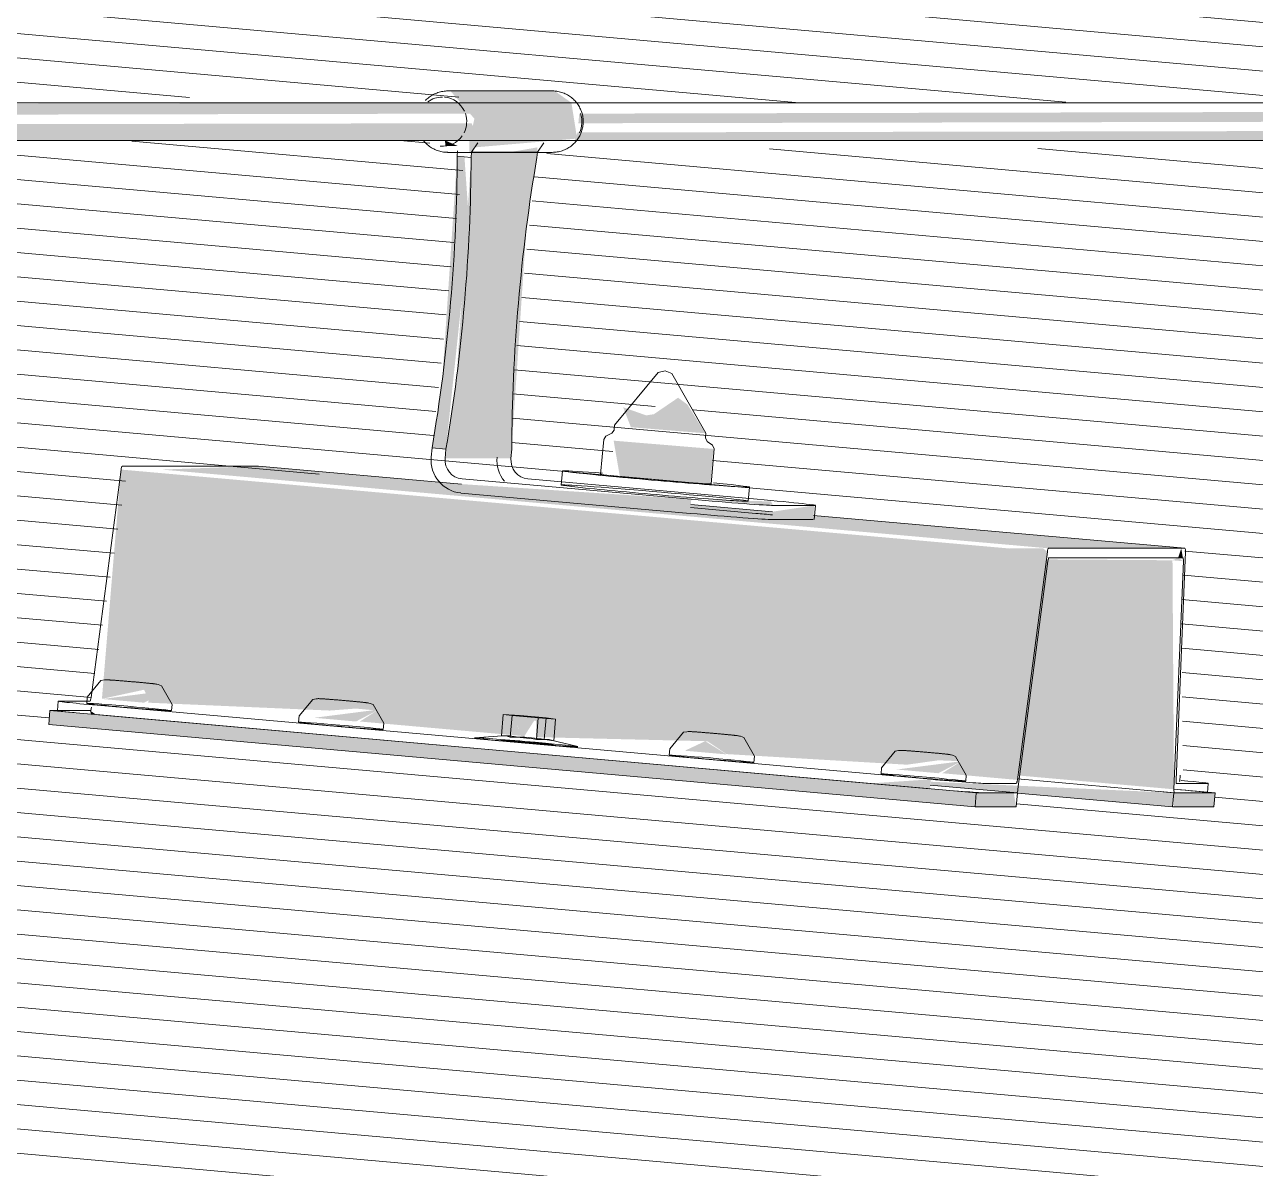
# Model space of a CAD drawing. Header units: millimetres. Extents: x -4612930 to -4329258, y -1064 to 30311.
# Drawn here: x -4544443.7 to -4544183, y 16703.3 to 16945.7 of the extents above; entities that cross this region are included whole.
import ezdxf

# ---------------------------------------------------------------- set-up
doc = ezdxf.new("R2010")
doc.units = ezdxf.units.MM
doc.layers.add('A-ROOF-PATT', color=132, linetype='Continuous', lineweight=5)
doc.layers.add('Q-SPCQ', color=91, linetype='Continuous', lineweight=5)

# ---------------------------------------------------------------- blocks, each defined once
blk = doc.blocks.new('Static Line_Sayfa_Metal Deck_Pan Mount - Up to 15 _ pitch - Max 2 Users-1847625-SOUTH WEST')
at = {"layer": 'Q-SPCQ'}
for points in [[(-4544349.03, 16918.63), (-4544348.35, 16919.65), (-4544326.67, 16921.52), (-4544327.87, 16929.09), (-4544331.37, 16931.58), (-4544353.48, 16931.58), (-4544348.42, 16925.72), (-4544349.48, 16921.05), (-4544349.48, 16918.63), (-4544349.06, 16918.63)], [(-4544351.9, 16919.91), (-4544354.62, 16921.12), (-4544354.6, 16919.91)], [(-4544335.08, 16918.67), (-4544335.08, 16919.65), (-4544340.68, 16918.67)], [(-4544354.45, 16855.74), (-4544349.48, 16902.74), (-4544350.53, 16917.63), (-4544352.07, 16917.76), (-4544355.2, 16870.76), (-4544357.39, 16856), (-4544354.62, 16855.75)], [(-4544349.01, 16853.75), (-4544340.68, 16853.75), (-4544337.42, 16902.48), (-4544335.08, 16918.67), (-4544349.03, 16918.67), (-4544352.21, 16870.76), (-4544354.62, 16853.75)], [(-4544299.55, 16859.09), (-4544303.27, 16865.13), (-4544305.28, 16866.61), (-4544310.39, 16863.13), (-4544312.02, 16862.86), (-4544316.91, 16864.59), (-4544315.28, 16860.36), (-4544300.54, 16859.16)], [(-4544298.44, 16848.37), (-4544297.81, 16855.76), (-4544318.93, 16857.51), (-4544317.62, 16849.93), (-4544302.49, 16848.62)], [(-4544233.41, 16785.64), (-4544227.07, 16833.95), (-4544423.26, 16851.39), (-4544427.3, 16802.87), (-4544427.02, 16802.87), (-4544418.37, 16804.74), (-4544417.35, 16802.53), (-4544417.54, 16802), (-4544379.05, 16800.33), (-4544373.51, 16800.75), (-4544369.05, 16800.33), (-4544372.67, 16798.01), (-4544338.25, 16794.95), (-4544340.42, 16799.25), (-4544335.38, 16798.14), (-4544335.38, 16794.7), (-4544299.54, 16793.84), (-4544299.11, 16793.84), (-4544295.03, 16791.11), (-4544256.8, 16788.86), (-4544250.16, 16789.79), (-4544245.3, 16789.59), (-4544249.33, 16787.05), (-4544233.45, 16785.64)], [(-4544226.84, 16834.7), (-4544198.28, 16834.73), (-4544394.13, 16852.13), (-4544414.61, 16851.39), (-4544227.07, 16834.72)], [(-4544302.74, 16842.11), (-4544302.49, 16845.1), (-4544351.14, 16848.31), (-4544349.01, 16846.22), (-4544321.67, 16843.79)], [(-4544285.16, 16843.79), (-4544285.6, 16844.64), (-4544299.54, 16845.02)], [(-4544285.41, 16840.8), (-4544276.62, 16841.69), (-4544276.44, 16843.79), (-4544285.27, 16842.46)], [(-4544227.07, 16833.95), (-4544227.99, 16834.7), (-4544235.49, 16834.7)], [(-4544198.38, 16832.71), (-4544198.73, 16834.7), (-4544199.38, 16832.71)], [(-4544200.26, 16783.65), (-4544200.58, 16832.17), (-4544227.28, 16832.35), (-4544233.29, 16786.58), (-4544200.29, 16783.65)], [(-4544418.37, 16802), (-4544413.51, 16804.53), (-4544427.2, 16802.78), (-4544422.03, 16802.32)], [(-4544242.39, 16779.91), (-4544242.13, 16782.9), (-4544438.32, 16800.33), (-4544438.58, 16797.34), (-4544284.44, 16783.65)], [(-4544428.51, 16799.46), (-4544429.84, 16800.33), (-4544429.6, 16799.56)], [(-4544373.51, 16798.01), (-4544368.64, 16800.55), (-4544382.34, 16798.8), (-4544377.76, 16798.39)], [(-4544338.05, 16794.57), (-4544335.38, 16798.8), (-4544340.42, 16799.25), (-4544338.09, 16794.65)], [(-4544295.03, 16791.04), (-4544299.54, 16793.84), (-4544303.86, 16791.82)], [(-4544250.16, 16787.05), (-4544245.3, 16789.59), (-4544258.99, 16787.84), (-4544251.77, 16787.2)], [(-4544251.94, 16783.77), (-4544251.77, 16785.76), (-4544264.56, 16784.89)], [(-4544200.55, 16779.91), (-4544200.29, 16782.9), (-4544251.81, 16785.25), (-4544251.77, 16784.53), (-4544227.07, 16782.27)], [(-4544233.57, 16784.99), (-4544233.65, 16785.66), (-4544233.65, 16784.99)], [(-4544200.26, 16783.26), (-4544200.29, 16783.65), (-4544200.26, 16783.26)], [(-4544200.26, 16782.99), (-4544203.22, 16783.26), (-4544200.26, 16782.9)]]:
    blk.add_hatch(color=256, dxfattribs=at).paths.add_polyline_path(points)
h = blk.add_hatch(color=256, dxfattribs=at)
h.paths.add_polyline_path([(-4539285.83, 16924.76), (-4538357.31, 16926.8), (-4538358.96, 16929.09), (-4539333.71, 16926.8), (-4539333.62, 16924.76)])
h.paths.add_polyline_path([(-4535339.6, 16924.76), (-4534363.29, 16926.93), (-4534364.95, 16929.09), (-4535339.69, 16926.8), (-4535339.87, 16924.76)])
h.paths.add_polyline_path([(-4532381.5, 16924.76), (-4532366.29, 16926.8), (-4532367.94, 16929.09), (-4533342.69, 16926.8), (-4533342.6, 16924.76), (-4532611.64, 16924.76)])
h.paths.add_polyline_path([(-4545324.9, 16924.76), (-4544348.33, 16926.8), (-4544349.98, 16929.09), (-4545324.72, 16926.79), (-4545324.81, 16925.8)])
h.paths.add_polyline_path([(-4544326.4, 16924.76), (-4543349.83, 16926.8), (-4543351.48, 16929.09), (-4544326.22, 16926.8), (-4544326.31, 16925.72)])
h.paths.add_polyline_path([(-4533364.97, 16924.76), (-4533366.45, 16929.09), (-4534341.19, 16926.8), (-4534341.1, 16924.76), (-4533365.26, 16924.76)])
h.paths.add_polyline_path([(-4543327.89, 16924.76), (-4542351.32, 16926.8), (-4542352.97, 16929.09), (-4543327.72, 16926.8), (-4543327.82, 16925.64)])
h.paths.add_polyline_path([(-4542329.39, 16924.76), (-4541352.82, 16926.8), (-4541354.47, 16929.09), (-4542329.21, 16926.8), (-4542329.32, 16925.56)])
h.paths.add_polyline_path([(-4541330.89, 16924.76), (-4540354.32, 16926.8), (-4540355.97, 16929.09), (-4541330.71, 16926.8), (-4541330.83, 16925.48)])
h.paths.add_polyline_path([(-4540332.38, 16924.76), (-4539355.81, 16926.8), (-4539357.46, 16929.09), (-4540332.21, 16926.8), (-4540332.33, 16925.4)])
h.paths.add_polyline_path([(-4535361.98, 16924.76), (-4535363.45, 16929.09), (-4536338.2, 16926.8), (-4536338.11, 16924.76), (-4535362.27, 16924.76)])
h.paths.add_polyline_path([(-4538335.38, 16924.76), (-4537358.81, 16926.8), (-4537360.46, 16929.09), (-4538335.2, 16926.8), (-4538335.34, 16925.24)])
h.paths.add_polyline_path([(-4537336.88, 16924.76), (-4536360.28, 16927.07), (-4536361.96, 16929.09), (-4537336.7, 16926.8), (-4537336.84, 16925.16)])
h = blk.add_hatch(color=256, dxfattribs=at)
h.paths.add_polyline_path([(-4539055.69, 16921.12), (-4538357.61, 16923.31), (-4538357.78, 16924.76), (-4539334.05, 16922.81), (-4539334.17, 16921.12), (-4539205.42, 16921.12)])
h.paths.add_polyline_path([(-4544349.34, 16921.12), (-4544348.59, 16923.81), (-4544349.01, 16924.76), (-4545325.07, 16922.81), (-4545325.19, 16921.12), (-4544354.6, 16921.12)])
h.paths.add_polyline_path([(-4544327.23, 16921.12), (-4544118.87, 16921.12), (-4543350.16, 16922.95), (-4543350.29, 16924.76), (-4544326.56, 16922.81), (-4544327.22, 16921.12)])
h.paths.add_polyline_path([(-4543199.44, 16921.12), (-4542351.65, 16923.02), (-4542351.79, 16924.76), (-4543328.06, 16922.81), (-4543328.18, 16921.12), (-4543199.77, 16921.12)])
h.paths.add_polyline_path([(-4532367.3, 16921.12), (-4532366.56, 16923.74), (-4532366.76, 16924.76), (-4533343.04, 16922.75), (-4533343.16, 16921.12), (-4532372.56, 16921.12)])
h.paths.add_polyline_path([(-4542330.22, 16921.12), (-4541353.14, 16923.09), (-4541353.29, 16924.76), (-4542329.56, 16922.81), (-4542330.2, 16921.13)])
h.paths.add_polyline_path([(-4533365.81, 16921.12), (-4533365.06, 16923.74), (-4533365.26, 16924.76), (-4534341.54, 16922.69), (-4534341.66, 16921.12), (-4533371.06, 16921.12)])
h.paths.add_polyline_path([(-4541202.43, 16921.12), (-4540354.63, 16923.17), (-4540354.78, 16924.76), (-4541331.06, 16922.81), (-4541331.18, 16921.12), (-4541202.77, 16921.12)])
h.paths.add_polyline_path([(-4540233.06, 16921.12), (-4539356.12, 16923.24), (-4539356.28, 16924.76), (-4540332.55, 16922.81), (-4540332.68, 16921.12)])
h.paths.add_polyline_path([(-4534364.31, 16921.12), (-4534363.56, 16923.74), (-4534363.77, 16924.76), (-4535340.05, 16922.63), (-4535340.16, 16921.12), (-4534369.57, 16921.12)])
h.paths.add_polyline_path([(-4536339.21, 16921.12), (-4535362.15, 16922.81), (-4535362.27, 16924.76), (-4536338.56, 16922.57), (-4536339.14, 16921.15)])
h.paths.add_polyline_path([(-4538206.92, 16921.12), (-4537359.1, 16923.38), (-4537359.28, 16924.76), (-4538335.58, 16922.46), (-4538335.67, 16921.12), (-4538207.26, 16921.12)])
h.paths.add_polyline_path([(-4537237.55, 16921.12), (-4536360.65, 16922.81), (-4536360.77, 16924.76), (-4537337.07, 16922.52), (-4537337.17, 16921.12)])
h = blk.add_hatch(color=256, dxfattribs=at)
h.paths.add_polyline_path([(-4544198.28, 16831.96), (-4544199.38, 16832.71), (-4544200.58, 16832.17)])
h.paths.add_polyline_path([(-4544226.83, 16834.5), (-4544227.07, 16834.72), (-4544226.84, 16834.5)])
h = blk.add_hatch(color=256, dxfattribs=at)
h.paths.add_polyline_path([(-4544242.39, 16779.91), (-4544233.67, 16779.91), (-4544234.19, 16782.9), (-4544242.13, 16782.9)])
h.paths.add_polyline_path([(-4544198.28, 16779.91), (-4544191.83, 16779.91), (-4544191.57, 16782.9), (-4544200.29, 16782.9), (-4544200.29, 16779.91)])
for p, q in [((-4544331.93, 16931.6), (-4544354.04, 16931.6)), ((-4532360.78, 16929.1), (-4545341.66, 16929.1)), ((-4545341.66, 16921.1), (-4532360.78, 16921.1)), ((-4544349.03, 16918.67), (-4544347.69, 16920.62)), ((-4544333.74, 16920.62), (-4544335.08, 16918.67)), ((-4544354.04, 16918.6), (-4544331.93, 16918.6)), ((-4544351.97, 16918.93), (-4544352.07, 16917.76)), ((-4544352.07, 16917.76), (-4544349.13, 16917.5)), ((-4544349.13, 16917.5), (-4544349.03, 16918.67)), ((-4544349.03, 16918.67), (-4544335.08, 16918.67)), ((-4544335.08, 16918.67), (-4544335.18, 16917.5)), ((-4544319.28, 16859.07), (-4544320.56, 16858.48)), ((-4544318.81, 16859.75), (-4544319.28, 16859.07)), ((-4544318.73, 16860.77), (-4544318.81, 16859.75)), ((-4544299.48, 16858.08), (-4544299.4, 16859.1)), ((-4544321.04, 16857.79), (-4544321.68, 16850.4)), ((-4544321.04, 16857.79), (-4544320.56, 16858.48)), ((-4544299.48, 16858.08), (-4544299.14, 16857.34)), ((-4544297.98, 16856.53), (-4544299.14, 16857.34)), ((-4544297.63, 16855.78), (-4544297.98, 16856.53)), ((-4544357.39, 16856), (-4544357.57, 16854.01)), ((-4544354.45, 16855.74), (-4544357.39, 16856)), ((-4544354.62, 16853.75), (-4544354.45, 16855.74)), ((-4544340.5, 16855.74), (-4544340.68, 16853.75)), ((-4544298.26, 16848.39), (-4544297.63, 16855.78)), ((-4544429.6, 16803.07), (-4544423.26, 16851.39)), ((-4544423.03, 16852.13), (-4544394.13, 16852.13)), ((-4544351.14, 16848.31), (-4544394.12, 16852.13)), ((-4544302.49, 16845.1), (-4544351.04, 16849.41)), ((-4544337.1, 16849.41), (-4544288.54, 16845.1)), ((-4544329.77, 16851.1), (-4544330.03, 16848.11)), ((-4544351.3, 16846.42), (-4544302.74, 16842.11)), ((-4544290.42, 16844.7), (-4544290.17, 16847.69)), ((-4544285.27, 16842.46), (-4544302.58, 16844)), ((-4544285.16, 16843.79), (-4544276.44, 16843.79)), ((-4544276.47, 16840.82), (-4544276.21, 16843.81)), ((-4544288.8, 16842.11), (-4544302.64, 16843.34)), ((-4544197.94, 16834.7), (-4544276.62, 16841.69)), ((-4544285.41, 16840.8), (-4544276.7, 16840.8)), ((-4544227.07, 16833.95), (-4544233.41, 16785.64)), ((-4544197.94, 16834.7), (-4544226.84, 16834.7)), ((-4544199.82, 16785.64), (-4544197.83, 16833.95)), ((-4544233.32, 16783.65), (-4544226.98, 16831.96)), ((-4544226.74, 16832.71), (-4544198.38, 16832.71)), ((-4544198.28, 16831.96), (-4544200.26, 16783.65)), ((-4544436.56, 16802.31), (-4544436.73, 16800.32)), ((-4544436.4, 16802.32), (-4544429.84, 16802.32)), ((-4544430.4, 16803.16), (-4544430.51, 16801.85)), ((-4544438.58, 16797.34), (-4544438.32, 16800.33)), ((-4544438.32, 16800.33), (-4544429.6, 16800.33)), ((-4544438.32, 16800.33), (-4544242.13, 16782.9)), ((-4544429.74, 16800.33), (-4544436.58, 16800.33)), ((-4544428.51, 16799.46), (-4544251.94, 16783.77)), ((-4544428.34, 16801.45), (-4544251.77, 16785.76)), ((-4544412.58, 16800.31), (-4544412.46, 16801.62)), ((-4544385.53, 16799.18), (-4544385.64, 16797.87)), ((-4544342.71, 16794.96), (-4544342.32, 16799.49)), ((-4544342.32, 16799.49), (-4544340.42, 16799.25)), ((-4544338.74, 16799.25), (-4544342.32, 16799.49)), ((-4544340.42, 16799.25), (-4544340.82, 16794.7)), ((-4544340.42, 16799.25), (-4544334.91, 16798.76)), ((-4544333.22, 16798.76), (-4544338.74, 16799.25)), ((-4544438.58, 16797.34), (-4544242.39, 16779.91)), ((-4544367.71, 16796.32), (-4544367.6, 16797.63)), ((-4544334.91, 16798.76), (-4544335.3, 16794.19)), ((-4544334.91, 16798.76), (-4544331.22, 16798.51)), ((-4544333.22, 16798.76), (-4544333.62, 16794.19)), ((-4544331.22, 16798.51), (-4544333.22, 16798.76)), ((-4544331.22, 16798.51), (-4544331.61, 16793.91)), ((-4544342.57, 16794.97), (-4544348.35, 16794.56)), ((-4544339.2, 16793.84), (-4544342.79, 16794.08)), ((-4544342.79, 16794.08), (-4544340.89, 16793.84)), ((-4544326.53, 16792.68), (-4544332.17, 16794.08)), ((-4544340.89, 16793.84), (-4544335.38, 16793.35)), ((-4544333.69, 16793.35), (-4544339.2, 16793.84)), ((-4544335.38, 16793.35), (-4544331.68, 16793.1)), ((-4544331.68, 16793.1), (-4544333.69, 16793.35)), ((-4544307.05, 16792.2), (-4544307.17, 16790.89)), ((-4544289.23, 16789.35), (-4544289.12, 16790.66)), ((-4544262.19, 16788.22), (-4544262.3, 16786.91)), ((-4544244.37, 16785.36), (-4544244.25, 16786.67)), ((-4544199.04, 16785.36), (-4544198.93, 16786.67)), ((-4544233.41, 16782.9), (-4544251.87, 16784.54)), ((-4544233.65, 16784.89), (-4544240.22, 16784.89)), ((-4544233.39, 16785.85), (-4544200.29, 16782.91)), ((-4544200.29, 16782.9), (-4544233.39, 16785.84)), ((-4544200.26, 16783.67), (-4544191.57, 16782.9)), ((-4544193.15, 16784.89), (-4544199.71, 16784.89)), ((-4544193.16, 16782.91), (-4544192.99, 16784.91)), ((-4544242.13, 16782.9), (-4544242.39, 16779.91)), ((-4544233.41, 16782.9), (-4544242.13, 16782.9)), ((-4544240.39, 16782.9), (-4544233.55, 16782.9)), ((-4544233.67, 16779.91), (-4544233.41, 16782.9)), ((-4544233.42, 16782.83), (-4544200.55, 16779.91)), ((-4544200.29, 16782.9), (-4544200.55, 16779.91)), ((-4544191.57, 16782.9), (-4544200.29, 16782.9)), ((-4544200.16, 16782.9), (-4544193.32, 16782.9)), ((-4544191.83, 16779.91), (-4544191.57, 16782.9)), ((-4544242.39, 16779.91), (-4544233.67, 16779.91)), ((-4544200.55, 16779.91), (-4544191.83, 16779.91))]:
    blk.add_line(p, q, dxfattribs=at)
at = {"layer": 'Q-SPCQ', "flags": 128}
for points in [[(-4544354.04, 16931.6), (-4544354.31, 16931.6), (-4544354.57, 16931.58), (-4544354.84, 16931.56), (-4544355.11, 16931.52), (-4544355.37, 16931.47), (-4544355.63, 16931.41), (-4544355.89, 16931.34), (-4544356.14, 16931.26), (-4544356.4, 16931.17), (-4544356.64, 16931.07), (-4544356.88, 16930.96), (-4544357.12, 16930.84), (-4544357.35, 16930.71), (-4544357.58, 16930.57), (-4544357.8, 16930.43), (-4544358.01, 16930.27), (-4544358.22, 16930.11), (-4544358.42, 16929.94), (-4544358.61, 16929.76), (-4544358.79, 16929.58)], [(-4544331.35, 16931.58), (-4544331.61, 16931.6), (-4544331.88, 16931.6), (-4544331.93, 16931.6)], [(-4544331.93, 16918.6), (-4544331.66, 16918.61), (-4544331.39, 16918.63), (-4544331.13, 16918.65), (-4544330.86, 16918.69), (-4544330.6, 16918.74), (-4544330.34, 16918.8), (-4544330.08, 16918.87), (-4544329.82, 16918.95), (-4544329.57, 16919.04), (-4544329.33, 16919.14), (-4544329.08, 16919.25), (-4544328.85, 16919.37), (-4544328.62, 16919.5), (-4544328.39, 16919.63), (-4544328.17, 16919.78), (-4544327.96, 16919.94), (-4544327.75, 16920.1), (-4544327.55, 16920.27), (-4544327.36, 16920.45), (-4544327.18, 16920.63), (-4544327, 16920.82), (-4544326.83, 16921.02), (-4544326.67, 16921.23), (-4544326.52, 16921.44), (-4544326.38, 16921.65), (-4544326.24, 16921.87), (-4544326.12, 16922.1), (-4544326.01, 16922.33), (-4544325.9, 16922.56), (-4544325.8, 16922.8), (-4544325.72, 16923.04), (-4544325.64, 16923.28), (-4544325.57, 16923.53), (-4544325.52, 16923.78), (-4544325.47, 16924.03), (-4544325.43, 16924.28), (-4544325.4, 16924.53), (-4544325.38, 16924.78), (-4544325.38, 16925.04), (-4544325.38, 16925.29), (-4544325.39, 16925.54), (-4544325.41, 16925.8), (-4544325.45, 16926.05), (-4544325.49, 16926.3), (-4544325.54, 16926.55), (-4544325.6, 16926.8), (-4544325.67, 16927.04), (-4544325.76, 16927.28), (-4544325.85, 16927.52), (-4544325.95, 16927.76), (-4544326.06, 16927.99), (-4544326.18, 16928.22), (-4544326.3, 16928.44), (-4544326.44, 16928.66), (-4544326.59, 16928.87), (-4544326.74, 16929.08), (-4544326.91, 16929.28), (-4544327.08, 16929.48), (-4544327.26, 16929.66), (-4544327.45, 16929.85), (-4544327.64, 16930.02), (-4544327.85, 16930.19), (-4544328.05, 16930.35), (-4544328.27, 16930.5), (-4544328.49, 16930.64), (-4544328.72, 16930.77), (-4544328.96, 16930.9), (-4544329.2, 16931.01), (-4544329.44, 16931.12), (-4544329.69, 16931.21), (-4544329.94, 16931.3), (-4544330.2, 16931.37), (-4544330.46, 16931.44), (-4544330.72, 16931.49), (-4544330.98, 16931.54), (-4544331.25, 16931.57), (-4544331.35, 16931.58)], [(-4544359.22, 16921.13), (-4544359.06, 16920.93), (-4544358.89, 16920.73), (-4544358.71, 16920.55), (-4544358.52, 16920.36), (-4544358.33, 16920.19), (-4544358.12, 16920.02), (-4544357.91, 16919.86), (-4544357.7, 16919.71), (-4544357.48, 16919.57), (-4544357.25, 16919.44), (-4544357.01, 16919.31), (-4544356.77, 16919.2), (-4544356.53, 16919.09), (-4544356.28, 16919), (-4544356.03, 16918.91), (-4544355.77, 16918.84), (-4544355.51, 16918.77), (-4544355.25, 16918.72), (-4544354.98, 16918.67), (-4544354.72, 16918.64), (-4544354.62, 16918.63)], [(-4544354.62, 16918.63), (-4544354.36, 16918.61), (-4544354.09, 16918.61), (-4544354.04, 16918.6)], [(-4544318.73, 16860.77), (-4544309.48, 16871.98), (-4544308, 16872.31)], [(-4544299.4, 16859.1), (-4544306.59, 16871.73), (-4544308, 16872.31)], [(-4544430.4, 16803.16), (-4544427.5, 16806.68), (-4544426.79, 16806.81), (-4544426.53, 16806.83), (-4544426.37, 16806.83), (-4544426.33, 16806.83)], [(-4544412.46, 16801.62), (-4544414.72, 16805.58), (-4544415.39, 16805.83), (-4544415.65, 16805.89), (-4544415.8, 16805.92), (-4544415.91, 16805.94), (-4544416.01, 16805.96), (-4544416.09, 16805.97), (-4544416.18, 16805.98), (-4544416.27, 16805.99), (-4544416.36, 16806), (-4544416.45, 16806.01), (-4544416.55, 16806.03), (-4544416.66, 16806.04), (-4544416.77, 16806.05), (-4544416.89, 16806.06), (-4544417.01, 16806.08), (-4544417.14, 16806.09), (-4544417.27, 16806.1), (-4544417.41, 16806.12), (-4544417.56, 16806.13), (-4544417.71, 16806.15), (-4544417.86, 16806.16), (-4544418.02, 16806.18), (-4544418.19, 16806.2), (-4544418.35, 16806.21), (-4544418.53, 16806.23), (-4544418.7, 16806.25), (-4544418.88, 16806.26), (-4544419.07, 16806.28), (-4544419.25, 16806.3), (-4544419.44, 16806.31), (-4544419.64, 16806.33), (-4544419.83, 16806.35), (-4544420.03, 16806.37), (-4544420.22, 16806.38), (-4544420.42, 16806.4), (-4544420.62, 16806.42), (-4544420.82, 16806.44), (-4544421.03, 16806.45), (-4544421.23, 16806.47), (-4544421.43, 16806.49), (-4544421.63, 16806.51), (-4544421.83, 16806.52), (-4544422.03, 16806.54), (-4544422.22, 16806.56), (-4544422.42, 16806.57), (-4544422.61, 16806.59), (-4544422.8, 16806.6), (-4544422.99, 16806.62), (-4544423.18, 16806.63), (-4544423.36, 16806.65), (-4544423.54, 16806.66), (-4544423.71, 16806.67), (-4544423.89, 16806.69), (-4544424.05, 16806.7), (-4544424.22, 16806.71), (-4544424.37, 16806.72), (-4544424.53, 16806.74), (-4544424.67, 16806.75), (-4544424.82, 16806.76), (-4544424.95, 16806.77), (-4544425.09, 16806.77), (-4544425.21, 16806.78), (-4544425.33, 16806.79), (-4544425.45, 16806.8), (-4544425.56, 16806.8), (-4544425.66, 16806.81), (-4544425.76, 16806.81), (-4544425.85, 16806.82), (-4544425.94, 16806.82), (-4544426.03, 16806.83), (-4544426.12, 16806.83), (-4544426.21, 16806.83), (-4544426.31, 16806.83), (-4544426.33, 16806.83)], [(-4544385.53, 16799.18), (-4544382.63, 16802.69), (-4544381.93, 16802.82), (-4544381.66, 16802.84), (-4544381.5, 16802.85), (-4544381.46, 16802.85)], [(-4544367.6, 16797.63), (-4544369.85, 16801.59), (-4544370.52, 16801.84), (-4544370.78, 16801.91), (-4544370.93, 16801.94), (-4544371.04, 16801.96), (-4544371.14, 16801.97), (-4544371.23, 16801.98), (-4544371.31, 16801.99), (-4544371.4, 16802.01), (-4544371.49, 16802.02), (-4544371.59, 16802.03), (-4544371.69, 16802.04), (-4544371.79, 16802.05), (-4544371.9, 16802.06), (-4544372.02, 16802.08), (-4544372.14, 16802.09), (-4544372.27, 16802.1), (-4544372.41, 16802.12), (-4544372.54, 16802.13), (-4544372.69, 16802.15), (-4544372.84, 16802.16), (-4544372.99, 16802.18), (-4544373.15, 16802.19), (-4544373.32, 16802.21), (-4544373.49, 16802.23), (-4544373.66, 16802.24), (-4544373.84, 16802.26), (-4544374.02, 16802.28), (-4544374.2, 16802.29), (-4544374.39, 16802.31), (-4544374.58, 16802.33), (-4544374.77, 16802.34), (-4544374.96, 16802.36), (-4544375.16, 16802.38), (-4544375.36, 16802.4), (-4544375.56, 16802.42), (-4544375.76, 16802.43), (-4544375.96, 16802.45), (-4544376.16, 16802.47), (-4544376.36, 16802.49), (-4544376.56, 16802.5), (-4544376.76, 16802.52), (-4544376.96, 16802.54), (-4544377.16, 16802.55), (-4544377.36, 16802.57), (-4544377.55, 16802.59), (-4544377.75, 16802.6), (-4544377.94, 16802.62), (-4544378.13, 16802.63), (-4544378.31, 16802.65), (-4544378.49, 16802.66), (-4544378.67, 16802.67), (-4544378.85, 16802.69), (-4544379.02, 16802.7), (-4544379.19, 16802.71), (-4544379.35, 16802.73), (-4544379.51, 16802.74), (-4544379.66, 16802.75), (-4544379.81, 16802.76), (-4544379.95, 16802.77), (-4544380.09, 16802.78), (-4544380.22, 16802.79), (-4544380.34, 16802.8), (-4544380.46, 16802.8), (-4544380.58, 16802.81), (-4544380.69, 16802.82), (-4544380.79, 16802.82), (-4544380.89, 16802.83), (-4544380.98, 16802.83), (-4544381.07, 16802.84), (-4544381.16, 16802.84), (-4544381.25, 16802.84), (-4544381.34, 16802.85), (-4544381.44, 16802.85), (-4544381.46, 16802.85)], [(-4544307.05, 16792.2), (-4544304.15, 16795.72), (-4544303.45, 16795.85), (-4544303.18, 16795.87), (-4544303.03, 16795.87), (-4544302.99, 16795.87)], [(-4544289.12, 16790.66), (-4544291.38, 16794.62), (-4544292.05, 16794.87), (-4544292.31, 16794.93), (-4544292.46, 16794.96), (-4544292.57, 16794.98), (-4544292.66, 16795), (-4544292.75, 16795.01), (-4544292.84, 16795.02), (-4544292.93, 16795.03), (-4544293.02, 16795.04), (-4544293.11, 16795.06), (-4544293.21, 16795.07), (-4544293.32, 16795.08), (-4544293.43, 16795.09), (-4544293.55, 16795.1), (-4544293.67, 16795.12), (-4544293.8, 16795.13), (-4544293.93, 16795.15), (-4544294.07, 16795.16), (-4544294.21, 16795.17), (-4544294.36, 16795.19), (-4544294.52, 16795.21), (-4544294.68, 16795.22), (-4544294.84, 16795.24), (-4544295.01, 16795.25), (-4544295.18, 16795.27), (-4544295.36, 16795.29), (-4544295.54, 16795.3), (-4544295.72, 16795.32), (-4544295.91, 16795.34), (-4544296.1, 16795.36), (-4544296.29, 16795.37), (-4544296.49, 16795.39), (-4544296.68, 16795.41), (-4544296.88, 16795.43), (-4544297.08, 16795.44), (-4544297.28, 16795.46), (-4544297.48, 16795.48), (-4544297.68, 16795.5), (-4544297.88, 16795.51), (-4544298.09, 16795.53), (-4544298.29, 16795.55), (-4544298.49, 16795.56), (-4544298.68, 16795.58), (-4544298.88, 16795.6), (-4544299.08, 16795.61), (-4544299.27, 16795.63), (-4544299.46, 16795.64), (-4544299.65, 16795.66), (-4544299.84, 16795.67), (-4544300.02, 16795.69), (-4544300.2, 16795.7), (-4544300.37, 16795.72), (-4544300.54, 16795.73), (-4544300.71, 16795.74), (-4544300.87, 16795.75), (-4544301.03, 16795.77), (-4544301.18, 16795.78), (-4544301.33, 16795.79), (-4544301.47, 16795.8), (-4544301.61, 16795.81), (-4544301.74, 16795.82), (-4544301.87, 16795.82), (-4544301.99, 16795.83), (-4544302.1, 16795.84), (-4544302.21, 16795.84), (-4544302.32, 16795.85), (-4544302.41, 16795.86), (-4544302.51, 16795.86), (-4544302.6, 16795.86), (-4544302.69, 16795.87), (-4544302.77, 16795.87), (-4544302.86, 16795.87), (-4544302.97, 16795.87), (-4544302.99, 16795.87)], [(-4544262.19, 16788.22), (-4544259.29, 16791.73), (-4544258.58, 16791.87), (-4544258.32, 16791.88), (-4544258.16, 16791.89), (-4544258.12, 16791.89)], [(-4544244.25, 16786.67), (-4544246.51, 16790.63), (-4544247.18, 16790.88), (-4544247.44, 16790.95), (-4544247.59, 16790.98), (-4544247.7, 16791), (-4544247.8, 16791.01), (-4544247.88, 16791.02), (-4544247.97, 16791.04), (-4544248.06, 16791.05), (-4544248.15, 16791.06), (-4544248.24, 16791.07), (-4544248.34, 16791.08), (-4544248.45, 16791.09), (-4544248.56, 16791.11), (-4544248.68, 16791.12), (-4544248.8, 16791.13), (-4544248.93, 16791.15), (-4544249.06, 16791.16), (-4544249.2, 16791.17), (-4544249.35, 16791.19), (-4544249.5, 16791.2), (-4544249.65, 16791.22), (-4544249.81, 16791.23), (-4544249.98, 16791.25), (-4544250.14, 16791.27), (-4544250.32, 16791.28), (-4544250.49, 16791.3), (-4544250.67, 16791.32), (-4544250.86, 16791.33), (-4544251.04, 16791.35), (-4544251.23, 16791.37), (-4544251.43, 16791.39), (-4544251.62, 16791.4), (-4544251.82, 16791.42), (-4544252.01, 16791.44), (-4544252.21, 16791.46), (-4544252.41, 16791.47), (-4544252.61, 16791.49), (-4544252.82, 16791.51), (-4544253.02, 16791.53), (-4544253.22, 16791.54), (-4544253.42, 16791.56), (-4544253.62, 16791.58), (-4544253.82, 16791.59), (-4544254.01, 16791.61), (-4544254.21, 16791.63), (-4544254.4, 16791.64), (-4544254.59, 16791.66), (-4544254.78, 16791.67), (-4544254.97, 16791.69), (-4544255.15, 16791.7), (-4544255.33, 16791.72), (-4544255.5, 16791.73), (-4544255.68, 16791.74), (-4544255.84, 16791.75), (-4544256, 16791.77), (-4544256.16, 16791.78), (-4544256.32, 16791.79), (-4544256.46, 16791.8), (-4544256.61, 16791.81), (-4544256.74, 16791.82), (-4544256.87, 16791.83), (-4544257, 16791.84), (-4544257.12, 16791.84), (-4544257.24, 16791.85), (-4544257.35, 16791.86), (-4544257.45, 16791.86), (-4544257.55, 16791.87), (-4544257.64, 16791.87), (-4544257.73, 16791.88), (-4544257.82, 16791.88), (-4544257.91, 16791.88), (-4544258, 16791.89), (-4544258.1, 16791.89), (-4544258.12, 16791.89)]]:
    blk.add_lwpolyline(points, dxfattribs=at)
at = {"layer": 'Q-SPCQ'}
for centre, major_axis, ratio, start_param, end_param in [((-4544355.19, 16925.1), (0, 5.22), 0.984687, 0, 0.64562), ((-4544355.19, 16925.1), (0, 5.22), 0.984687, 5.148721, 6.195919), ((-4544355.19, 16925.1), (0, 5.22), 0.984687, 4.242364, 5.044948), ((-4544330.78, 16925.1), (0, 5.22), 0.984687, 4.242364, 5.044948), ((-4544355.19, 16925.1), (0, 5.22), 0.984687, 3.054326, 4.101524), ((-4544365.67, 16886.88), (6.2, 69.73), 0.173668, 4.269035, 5.186601), ((-4544362.73, 16886.62), (6.2, 69.73), 0.173668, 4.269035, 5.186601), ((-4544326.9, 16886.62), (6.2, 69.73), 0.173668, 1.127443, 2.045008), ((-4544350.7, 16853.4), (0, 7), 0.984687, 1.48353, 3.054326), ((-4544336.75, 16853.4), (0, 7), 0.984687, 1.48353, 2.268928), ((-4544423.11, 16851.14), (0.089, 0.996), 0.173668, 0.235202, 1.334066), ((-4544350.7, 16853.4), (0, 4), 0.984687, 1.48353, 3.054326), ((-4544336.75, 16853.4), (0, 4), 0.984687, 1.48353, 3.054326), ((-4544309.97, 16849.39), (-19.8, 1.71), 0.015194, 6.108611, 9.250204), ((-4544309.97, 16849.39), (-19.8, 1.71), 0.015194, 5.323213, 6.108611), ((-4544309.97, 16849.39), (-11.71, 1.01), 0.015194, 6.108611, 9.250204), ((-4544310.23, 16846.41), (-19.8, 1.71), 0.015194, 6.108611, 9.250204), ((-4544310.23, 16846.41), (-19.8, 1.71), 0.015194, 2.967019, 6.108611), ((-4544309.97, 16849.39), (-19.8, 1.71), 0.015194, 2.967019, 4.050932), ((-4544299.87, 16845.1), (-14.94, 1.29), 0.015194, 1.396222, 2.967019), ((-4544291.15, 16845.1), (-14.94, 1.29), 0.015194, 2.967019, 4.537815), ((-4544300.13, 16842.11), (-14.94, 1.29), 0.015194, 1.396222, 2.967019), ((-4544291.41, 16842.11), (-14.94, 1.29), 0.015194, 4.293699, 4.537815), ((-4544226.93, 16833.71), (0.089, 0.996), 0.173668, 0.015429, 1.334066), ((-4544198.02, 16833.71), (0.089, 0.996), 0.173668, 4.979978, 6.078842), ((-4544226.83, 16831.71), (0.089, 0.996), 0.173668, 0.015429, 1.334066), ((-4544198.47, 16831.71), (0.089, 0.996), 0.173668, 4.979978, 6.283185), ((-4544426.59, 16801.45), (-9.96, 0.86), 0.015194, 6.108611, 7.679408), ((-4544421.54, 16801.08), (-8.97, 0.77), 0.015194, 6.108611, 9.250204), ((-4544421.54, 16801.08), (-8.97, 0.77), 0.015194, 2.967019, 6.108611), ((-4544429.75, 16803.32), (0.089, 0.996), 0.173668, 3.376795, 4.475659), ((-4544426.77, 16799.46), (-9.96, 0.86), 0.015194, 6.108611, 7.155809), ((-4544429.65, 16801.33), (0.089, 0.996), 0.173668, 3.157022, 4.475659), ((-4544376.68, 16797.09), (-8.97, 0.77), 0.015194, 6.108611, 9.250204), ((-4544376.68, 16797.09), (-8.97, 0.77), 0.015194, 2.967019, 6.108611), ((-4544337.44, 16793.61), (-10.96, 0.94), 0.015194, 6.108611, 9.250204), ((-4544337.44, 16793.61), (-10.96, 0.94), 0.015194, 2.967019, 6.108611), ((-4544298.2, 16790.12), (-8.97, 0.77), 0.015194, 6.108611, 9.250204), ((-4544298.2, 16790.12), (-8.97, 0.77), 0.015194, 2.967019, 6.108611), ((-4544253.33, 16786.13), (-8.97, 0.77), 0.015194, 6.108611, 9.250204), ((-4544253.33, 16786.13), (-8.97, 0.77), 0.015194, 2.967019, 6.108611), ((-4544250.03, 16785.76), (-9.96, 0.86), 0.015194, 1.396222, 2.967019), ((-4544233.56, 16785.89), (0.089, 0.996), 0.173668, 3.376795, 4.475659), ((-4544233.46, 16783.9), (0.089, 0.996), 0.173668, 3.157022, 4.475659), ((-4544200.07, 16783.9), (0.089, 0.996), 0.173668, 1.838385, 3.141593), ((-4544199.63, 16785.89), (0.089, 0.996), 0.173668, 1.838385, 3.141593), ((-4544208.01, 16786.13), (-8.97, 0.77), 0.015194, 2.967019, 3.141593), ((-4544203.13, 16783.77), (-9.96, 0.86), 0.015194, 3.228818, 4.276016), ((-4544202.96, 16785.76), (-9.96, 0.86), 0.015194, 2.967019, 4.276016), ((-4544250.2, 16783.77), (-9.96, 0.86), 0.015194, 1.919821, 2.705219)]:
    blk.add_ellipse(centre, major_axis=major_axis, ratio=ratio, start_param=start_param, end_param=end_param, dxfattribs=at)
for points in [[(-4544342.71, 16794.96), (-4544342.11, 16795), (-4544340.91, 16794.99), (-4544339.72, 16794.83), (-4544339.13, 16794.7)], [(-4544340.82, 16794.7), (-4544341.12, 16794.83), (-4544341.75, 16794.99), (-4544342.39, 16795), (-4544342.71, 16794.96)], [(-4544335.3, 16794.19), (-4544336.22, 16794.36), (-4544338.05, 16794.61), (-4544339.89, 16794.7), (-4544340.82, 16794.7)], [(-4544339.13, 16794.7), (-4544338.2, 16794.7), (-4544336.36, 16794.61), (-4544334.53, 16794.36), (-4544333.62, 16794.19)], [(-4544331.61, 16793.91), (-4544332.22, 16794.03), (-4544333.44, 16794.2), (-4544334.68, 16794.22), (-4544335.3, 16794.19)], [(-4544333.62, 16794.19), (-4544333.28, 16794.22), (-4544332.6, 16794.2), (-4544331.94, 16794.03), (-4544331.61, 16793.91)]]:
    blk.add_open_spline(points, degree=3, dxfattribs=at)

msp = doc.modelspace()

# ---------------------------------------------------------------- hatches: boundary and pattern name
at = {"layer": 'A-ROOF-PATT'}
h = msp.add_hatch(dxfattribs=at)
h.set_pattern_fill('FP_3', color=256, style=0, pattern_type=2)
h.set_pattern_definition([(174.923, (64240.169, -373755.559), (-58.052817921, -0.000650172), [])])
h.paths.add_polyline_path([(-4534452.8, 15911.57), (-4520746.82, 15911.57), (-4531328.17, 16859.84), (-4531328.05, 16850.27), (-4531223.01, 16839.28), (-4531209.42, 16787.8), (-4531167.34, 16784.06), (-4531167.86, 16778.08), (-4531209.42, 16779.76), (-4531218.22, 16780.54), (-4531218.43, 16778.08), (-4531241.42, 16778.08), (-4531264.09, 16778.08), (-4531308.05, 16784.06), (-4531308.71, 16787.8), (-4531321.56, 16836.48), (-4531367.52, 16839.28), (-4531385.63, 16797.43), (-4531408.29, 16797.43), (-4531435.99, 16799.89), (-4531436.2, 16797.43), (-4531459.42, 16797.43), (-4531483.4, 16797.57), (-4531525.81, 16803.59), (-4531525.48, 16807.33), (-4531481.6, 16807.52), (-4531459.42, 16851.9), (-4531357.45, 16852.4), (-4531357.54, 16855.65), (-4531382.2, 16856.09), (-4531382.2, 16864.68), (-4539833.33, 17621.59), (-4555693.82, 17617.22), (-4548636.93, 16992.97), (-4548636.41, 16998.55), (-4548634.05, 16999.15), (-4548631.01, 16997.57), (-4548633.13, 16992.77), (-4548631.01, 16992.15), (-4547998.08, 16936.13), (-4547582.07, 16937.35), (-4547583.89, 16938.63), (-4547571.03, 16937.38), (-4547567.51, 16936.14), (-4547123.54, 16937.36), (-4547125.35, 16938.64), (-4547112.47, 16937.36), (-4547109.07, 16933.84), (-4547110.75, 16927.87), (-4547115.99, 16925.42), (-4547123.87, 16860.81), (-4547128.33, 16863.06), (-4547129.61, 16862.9), (-4547131.4, 16863.06), (-4547125.09, 16925.69), (-4547126.94, 16926.96), (-4547131.2, 16928.18), (-4547573.26, 16926), (-4547574.52, 16925.41), (-4547576.37, 16898.81), (-4546752.54, 16825.9), (-4546735.36, 16858.97), (-4546653.29, 16859.47), (-4546650.18, 16869.75), (-4546648.16, 16867.61), (-4546645.96, 16869.84), (-4546628.9, 16868.35), (-4546628.9, 16856.7), (-4546605.84, 16854.94), (-4546605.84, 16851.66), (-4546545.37, 16846.35), (-4546534.76, 16806.63), (-4546503.29, 16804.34), (-4546503.03, 16807.33), (-4546459.14, 16807.52), (-4546436.96, 16851.9), (-4546334.94, 16853.02), (-4546335.09, 16855.65), (-4546354.83, 16855.65), (-4546351.41, 16875.47), (-4546356.32, 16875.91), (-4546335.78, 16922.06), (-4546330.88, 16921.63), (-4546332.26, 16896.91), (-4546330.42, 16900.68), (-4546327.84, 16905.96), (-4546330.51, 16869.36), (-4546323.98, 16871.13), (-4546316.82, 16870.23), (-4546313.52, 16871.13), (-4546306.36, 16868.55), (-4546306.36, 16863.52), (-4546331.43, 16864.2), (-4546330.51, 16862.54), (-4546305.59, 16861.28), (-4546305.59, 16850.27), (-4546200.55, 16839.28), (-4546186.97, 16787.8), (-4546144.89, 16784.06), (-4546145.4, 16778.08), (-4546190.17, 16780.04), (-4546195.76, 16780.54), (-4546195.98, 16778.08), (-4536421.42, 15911.58), (-4534682.94, 15911.57)])
h.paths.add_polyline_path([(-4532251.64, 16779.91), (-4532260.35, 16779.91), (-4532456.54, 16797.34), (-4532456.28, 16800.33), (-4532447.68, 16802.53), (-4532447.57, 16803.07), (-4532439.79, 16851.92), (-4532421.32, 16852.13), (-4532387.32, 16849.93), (-4532356.85, 16849.41), (-4532329.98, 16847.09), (-4532215.9, 16834.7), (-4532216.67, 16821.63), (-4532216.24, 16783.5), (-4532209.54, 16782.9), (-4532209.8, 16779.91), (-4532218.51, 16779.91), (-4532251.38, 16782.83)])
h.paths.add_polyline_path([(-4533208.3, 16779.91), (-4533217.02, 16779.91), (-4533249.89, 16782.83), (-4533250.14, 16779.91), (-4533258.86, 16779.91), (-4533455.04, 16797.34), (-4533454.79, 16800.33), (-4533446.18, 16802.53), (-4533446.07, 16803.07), (-4533438.29, 16851.92), (-4533439.5, 16852.13), (-4533385.82, 16849.93), (-4533367.51, 16849.41), (-4533328.49, 16847.09), (-4533214.41, 16834.7), (-4533215.17, 16821.63), (-4533214.74, 16783.5), (-4533208.04, 16782.9)])
h.paths.add_polyline_path([(-4534248.64, 16779.91), (-4534257.36, 16779.91), (-4534453.55, 16797.34), (-4534452.8, 16800.33), (-4534444.68, 16802.53), (-4534444.57, 16803.07), (-4534436.8, 16851.92), (-4534438, 16852.13), (-4534384.32, 16849.93), (-4534366.01, 16849.41), (-4534326.99, 16847.09), (-4534212.91, 16834.7), (-4534213.67, 16821.63), (-4534213.25, 16783.5), (-4534206.55, 16782.9), (-4534206.8, 16779.91), (-4534222.65, 16780.54), (-4534248.39, 16782.83)])
h.paths.add_polyline_path([(-4535214.02, 16779.91), (-4535246.89, 16782.83), (-4535247.15, 16779.91), (-4535255.86, 16779.91), (-4535452.05, 16797.34), (-4535451.79, 16800.33), (-4535443.18, 16802.53), (-4535443.08, 16803.07), (-4535435.3, 16851.92), (-4535436.5, 16852.13), (-4535382.83, 16849.93), (-4535364.52, 16849.41), (-4535325.49, 16847.09), (-4535211.41, 16834.7), (-4535212.17, 16821.63), (-4535211.75, 16783.5), (-4535205.05, 16782.9), (-4535205.31, 16779.91), (-4535213.76, 16779.91)])
h.paths.add_polyline_path([(-4536212.53, 16779.91), (-4536245.4, 16782.83), (-4536245.65, 16779.91), (-4536254.36, 16779.91), (-4536450.55, 16797.34), (-4536450.3, 16800.33), (-4536441.69, 16802.53), (-4536441.58, 16803.07), (-4536433.8, 16851.92), (-4536435.01, 16852.13), (-4536381.33, 16849.93), (-4536363.02, 16849.41), (-4536323.99, 16847.09), (-4536209.92, 16834.7), (-4536210.68, 16821.63), (-4536210.25, 16783.5), (-4536203.55, 16782.9), (-4536203.81, 16779.91), (-4536212.27, 16779.91)])
h.paths.add_polyline_path([(-4537244.15, 16779.91), (-4537252.87, 16779.91), (-4537449.06, 16797.34), (-4537448.8, 16800.33), (-4537440.19, 16802.53), (-4537440.08, 16803.07), (-4537432.31, 16851.92), (-4537433.51, 16852.13), (-4537379.83, 16849.93), (-4537361.52, 16849.41), (-4537322.5, 16847.09), (-4537208.42, 16834.7), (-4537209.18, 16821.63), (-4537208.76, 16783.5), (-4537202.05, 16782.9), (-4537202.31, 16779.91), (-4537214.53, 16780.22), (-4537243.9, 16782.83)])
h.paths.add_polyline_path([(-4538242.65, 16779.91), (-4538251.37, 16779.91), (-4538447.56, 16797.34), (-4538447.3, 16800.33), (-4538438.69, 16802.53), (-4538438.59, 16803.07), (-4538430.81, 16851.92), (-4538432.01, 16852.13), (-4538378.34, 16849.93), (-4538360.02, 16849.41), (-4538321, 16847.09), (-4538206.92, 16834.7), (-4538207.68, 16821.63), (-4538207.26, 16783.5), (-4538200.56, 16782.9), (-4538200.81, 16779.91), (-4538209.53, 16779.91), (-4538242.4, 16782.83)])
h.paths.add_polyline_path([(-4539207.78, 16779.91), (-4539208.03, 16779.91), (-4539240.91, 16782.83), (-4539241.16, 16779.91), (-4539249.87, 16779.91), (-4539446.06, 16797.34), (-4539445.8, 16800.33), (-4539437.2, 16802.53), (-4539437.09, 16803.07), (-4539429.31, 16851.92), (-4539430.51, 16852.13), (-4539376.84, 16849.93), (-4539358.53, 16849.41), (-4539319.5, 16847.09), (-4539205.42, 16834.7), (-4539206.19, 16821.63), (-4539205.76, 16783.5), (-4539199.06, 16782.9), (-4539199.32, 16779.91), (-4539205.76, 16779.91)])
h.paths.add_polyline_path([(-4540204.26, 16779.91), (-4540206.54, 16779.91), (-4540239.41, 16782.83), (-4540239.66, 16779.91), (-4540248.38, 16779.91), (-4540444.56, 16797.34), (-4540444.31, 16800.33), (-4540435.7, 16802.53), (-4540435.59, 16803.07), (-4540427.82, 16851.92), (-4540429.02, 16852.13), (-4540375.34, 16849.93), (-4540357.03, 16849.41), (-4540318.01, 16847.09), (-4540203.93, 16834.7), (-4540204.69, 16821.63), (-4540204.26, 16783.5), (-4540197.56, 16782.9), (-4540197.82, 16779.91)])
h.paths.add_polyline_path([(-4541196.32, 16779.91), (-4541205.04, 16779.91), (-4541237.91, 16782.83), (-4541238.16, 16779.91), (-4541246.88, 16779.91), (-4541443.07, 16797.34), (-4541442.81, 16800.33), (-4541434.2, 16802.53), (-4541434.09, 16803.07), (-4541426.32, 16851.92), (-4541427.52, 16852.13), (-4541373.84, 16849.93), (-4541355.53, 16849.41), (-4541316.51, 16847.09), (-4541202.43, 16834.7), (-4541203.19, 16821.63), (-4541202.77, 16783.5), (-4541196.07, 16782.9)])
h.paths.add_polyline_path([(-4542236.67, 16779.91), (-4542245.38, 16779.91), (-4542441.57, 16797.34), (-4542441.31, 16800.33), (-4542432.71, 16802.53), (-4542432.6, 16803.07), (-4542424.82, 16851.92), (-4542426.02, 16852.13), (-4542372.35, 16849.93), (-4542354.04, 16849.41), (-4542315.01, 16847.09), (-4542200.93, 16834.7), (-4542201.69, 16821.63), (-4542201.27, 16783.5), (-4542194.57, 16782.9), (-4542194.83, 16779.91), (-4542203.54, 16779.91), (-4542236.41, 16782.83)])
h.paths.add_polyline_path([(-4543202.05, 16779.91), (-4543234.92, 16782.83), (-4543235.17, 16779.91), (-4543243.89, 16779.91), (-4543440.07, 16797.34), (-4543439.82, 16800.33), (-4543431.21, 16802.53), (-4543431.1, 16803.07), (-4543423.32, 16851.92), (-4543424.53, 16852.13), (-4543370.85, 16849.93), (-4543352.54, 16849.41), (-4543313.51, 16847.09), (-4543199.44, 16834.7), (-4543200.2, 16821.63), (-4543199.77, 16783.5), (-4543193.07, 16782.9), (-4543193.33, 16779.91), (-4543201.79, 16779.91)])
h.paths.add_polyline_path([(-4544200.29, 16779.91), (-4544200.55, 16779.91), (-4544233.42, 16782.83), (-4544233.67, 16779.91), (-4544242.39, 16779.91), (-4544438.58, 16797.34), (-4544438.32, 16800.33), (-4544429.71, 16802.53), (-4544429.6, 16803.07), (-4544421.83, 16851.92), (-4544423.03, 16852.13), (-4544369.35, 16849.93), (-4544349.01, 16849.41), (-4544312.02, 16847.09), (-4544197.94, 16834.7), (-4544198.7, 16821.63), (-4544198.28, 16783.5), (-4544191.57, 16782.9), (-4544191.83, 16779.91), (-4544198.28, 16779.91)])
h.paths.add_polyline_path([(-4545240.89, 16779.91), (-4545437.08, 16797.34), (-4545436.82, 16800.33), (-4545428.21, 16802.53), (-4545428.11, 16803.07), (-4545420.33, 16851.92), (-4545421.53, 16852.13), (-4545367.86, 16849.93), (-4545337.78, 16849.41), (-4545310.52, 16847.09), (-4545196.44, 16834.7), (-4545197.2, 16821.63), (-4545196.78, 16783.5), (-4545190.08, 16782.9), (-4545190.33, 16779.91), (-4545199.05, 16779.91), (-4545231.92, 16782.83), (-4545232.17, 16779.91), (-4545240.63, 16779.91)])
h.paths.add_polyline_path([(-4546285.55, 16784.57), (-4546286.26, 16787.8), (-4546299.1, 16836.48), (-4546345.07, 16839.28), (-4546363.17, 16797.43), (-4546385.83, 16797.43), (-4546413.53, 16799.89), (-4546413.74, 16797.43), (-4546285.77, 16784.59)])
h.paths.add_polyline_path([(-4546587.28, 16811.27), (-4546595.89, 16843.54), (-4546689.07, 16851.73), (-4546703.1, 16821.52), (-4546593.54, 16811.83)])
h.paths.add_polyline_path([(-4532316.41, 16848.37), (-4532337.38, 16851.92), (-4532336.9, 16857.51), (-4532315.77, 16855.76), (-4532316.32, 16849.39)])
h.paths.add_polyline_path([(-4533314.91, 16848.37), (-4533335.88, 16851.92), (-4533335.4, 16857.51), (-4533314.27, 16855.76), (-4533314.82, 16849.39)])
h.paths.add_polyline_path([(-4534313.41, 16848.37), (-4534334.38, 16851.92), (-4534333.9, 16857.51), (-4534312.78, 16855.76), (-4534313.33, 16849.39)])
h.paths.add_polyline_path([(-4536310.42, 16848.37), (-4536331.39, 16851.92), (-4536330.91, 16857.51), (-4536309.78, 16855.76), (-4536310.33, 16849.39)])
h.paths.add_polyline_path([(-4535311.92, 16848.37), (-4535332.89, 16851.92), (-4535332.4, 16857.51), (-4535311.28, 16855.76), (-4535311.83, 16849.39)])
h.paths.add_polyline_path([(-4537308.92, 16848.37), (-4537329.89, 16851.92), (-4537329.41, 16857.51), (-4537308.29, 16855.76), (-4537308.83, 16849.39)])
h.paths.add_polyline_path([(-4538307.43, 16848.37), (-4538328.39, 16851.92), (-4538327.91, 16857.51), (-4538306.79, 16855.76), (-4538307.34, 16849.39)])
h.paths.add_polyline_path([(-4539305.93, 16848.37), (-4539326.9, 16851.92), (-4539326.42, 16857.51), (-4539305.29, 16855.76), (-4539305.84, 16849.39)])
h.paths.add_polyline_path([(-4540304.43, 16848.37), (-4540325.4, 16851.92), (-4540324.92, 16857.51), (-4540303.79, 16855.76), (-4540304.34, 16849.39)])
h.paths.add_polyline_path([(-4541302.93, 16848.37), (-4541323.9, 16851.92), (-4541323.42, 16857.51), (-4541302.3, 16855.76), (-4541302.85, 16849.39)])
h.paths.add_polyline_path([(-4542301.44, 16848.37), (-4542322.41, 16851.92), (-4542321.93, 16857.51), (-4542300.8, 16855.76), (-4542301.35, 16849.39)])
h.paths.add_polyline_path([(-4543299.94, 16848.37), (-4543320.91, 16851.92), (-4543320.43, 16857.51), (-4543299.3, 16855.76), (-4543299.85, 16849.39)])
h.paths.add_polyline_path([(-4544298.44, 16848.37), (-4544319.41, 16851.92), (-4544318.93, 16857.51), (-4544297.81, 16855.76), (-4544298.35, 16849.39)])
h.paths.add_polyline_path([(-4545296.95, 16848.37), (-4545317.91, 16851.92), (-4545317.43, 16857.51), (-4545296.31, 16855.76), (-4545296.86, 16849.39)])
h.paths.add_polyline_path([(-4531353.24, 16852.4), (-4531353.01, 16852.4), (-4531353.02, 16854.85)])
h.paths.add_polyline_path([(-4532372.35, 16853.75), (-4532372.27, 16856), (-4532372.59, 16855.75), (-4532375.36, 16856), (-4532370.39, 16902.74), (-4532370.04, 16917.76), (-4532367.12, 16916.3), (-4532368.01, 16918.63), (-4532373.6, 16919.91), (-4532377.81, 16921.12), (-4533347.7, 16919.23), (-4533351.75, 16917.31), (-4533356.62, 16870.76), (-4533357.14, 16853.75), (-4533370.77, 16856), (-4533371.09, 16855.75), (-4533373.86, 16856), (-4533368.89, 16902.74), (-4533367, 16917.63), (-4533365.6, 16917.5), (-4533367, 16918.63), (-4533372.1, 16919.91), (-4533376.31, 16921.12), (-4534346.2, 16919.23), (-4534350.25, 16917.31), (-4534355.12, 16870.76), (-4534355.65, 16853.75), (-4534369.27, 16856), (-4534369.59, 16855.75), (-4534372.36, 16856), (-4534367.4, 16902.74), (-4534365.5, 16917.63), (-4534364.1, 16917.5), (-4534365.5, 16918.63), (-4534370.61, 16919.91), (-4534374.82, 16921.12), (-4535344.7, 16919.23), (-4535348.75, 16917.31), (-4535353.63, 16870.76), (-4535354.15, 16853.75), (-4535367.78, 16856), (-4535368.1, 16855.75), (-4535370.87, 16856), (-4535365.9, 16902.74), (-4535364, 16917.63), (-4535362.6, 16917.5), (-4535364, 16918.63), (-4535369.11, 16919.91), (-4535373.37, 16921.12), (-4536343.21, 16919.23), (-4536347.26, 16917.31), (-4536352.13, 16870.76), (-4536352.65, 16853.75), (-4536366.28, 16856), (-4536366.6, 16855.75), (-4536369.37, 16856), (-4536364.4, 16902.74), (-4536362.51, 16917.63), (-4536361.11, 16917.5), (-4536362.51, 16918.63), (-4536367.61, 16919.91), (-4536371.82, 16921.12), (-4537341.71, 16919.23), (-4537345.76, 16917.31), (-4537350.63, 16870.76), (-4537351.16, 16853.75), (-4537364.78, 16856), (-4537365.1, 16855.75), (-4537367.87, 16856), (-4537362.9, 16902.74), (-4537361.01, 16917.63), (-4537359.61, 16917.5), (-4537361.01, 16918.63), (-4537366.12, 16919.91), (-4537370.33, 16921.12), (-4538340.21, 16919.23), (-4538344.26, 16917.31), (-4538349.13, 16870.76), (-4538349.66, 16853.75), (-4538363.29, 16856), (-4538365.25, 16855.9), (-4538366.38, 16856), (-4538361.41, 16902.74), (-4538359.51, 16917.63), (-4538358.11, 16917.5), (-4538359.51, 16918.63), (-4538365.25, 16920.36), (-4538368.83, 16921.12), (-4539338.71, 16919.23), (-4539342.76, 16917.31), (-4539347.64, 16870.76), (-4539348.16, 16853.75), (-4539361.79, 16856), (-4539362.11, 16855.75), (-4539364.88, 16856), (-4539359.91, 16902.74), (-4539358.01, 16917.63), (-4539356.62, 16917.5), (-4539358.01, 16918.63), (-4539363.12, 16919.91), (-4539367.33, 16921.12), (-4540337.22, 16919.23), (-4540341.27, 16917.31), (-4540346.14, 16870.76), (-4540346.66, 16853.75), (-4540360.29, 16856), (-4540360.61, 16855.75), (-4540363.38, 16856), (-4540358.41, 16902.74), (-4540356.52, 16917.63), (-4540355.12, 16917.5), (-4540356.52, 16918.63), (-4540361.62, 16919.91), (-4540365.83, 16921.12), (-4541335.72, 16919.23), (-4541339.77, 16917.31), (-4541344.64, 16870.76), (-4541345.17, 16853.75), (-4541358.79, 16856), (-4541359.11, 16855.75), (-4541361.88, 16856), (-4541356.92, 16902.74), (-4541355.02, 16917.63), (-4541353.62, 16917.5), (-4541355.02, 16918.63), (-4541360.13, 16919.91), (-4541364.34, 16921.12), (-4542334.22, 16919.23), (-4542338.27, 16917.31), (-4542343.15, 16870.76), (-4542343.67, 16853.75), (-4542357.3, 16856), (-4542357.62, 16855.75), (-4542360.39, 16856), (-4542355.42, 16902.74), (-4542353.52, 16917.63), (-4542352.12, 16917.5), (-4542353.52, 16918.63), (-4542358.63, 16919.91), (-4542362.84, 16921.12), (-4543332.73, 16919.23), (-4543336.78, 16917.31), (-4543341.65, 16870.76), (-4543342.17, 16853.75), (-4543355.8, 16856), (-4543356.12, 16855.75), (-4543358.89, 16856), (-4543353.92, 16902.74), (-4543352.03, 16917.63), (-4543350.63, 16917.5), (-4543352.03, 16918.63), (-4543357.13, 16919.91), (-4543361.34, 16921.12), (-4544331.23, 16919.23), (-4544335.28, 16917.31), (-4544340.15, 16870.76), (-4544340.68, 16853.75), (-4544354.3, 16856), (-4544354.62, 16855.75), (-4544357.39, 16856), (-4544352.43, 16902.74), (-4544350.53, 16917.63), (-4544349.13, 16917.5), (-4544350.53, 16918.63), (-4544355.64, 16919.91), (-4544359.85, 16921.12), (-4545329.73, 16919.23), (-4545333.78, 16917.31), (-4545338.66, 16870.76), (-4545340.98, 16853.75), (-4545352.81, 16856), (-4545353.13, 16855.75), (-4545355.9, 16856), (-4545350.93, 16902.74), (-4545349.03, 16917.63), (-4545347.63, 16917.5), (-4545349.03, 16918.63), (-4545354.14, 16919.91), (-4545358.19, 16924.76), (-4545355.81, 16929.09), (-4545351.98, 16931.58), (-4545328.08, 16930.3), (-4545324.63, 16929.09), (-4544351.69, 16930.3), (-4544353.48, 16931.58), (-4544329.58, 16930.3), (-4544326.13, 16929.09), (-4543353.18, 16930.3), (-4543354.98, 16931.58), (-4543331.08, 16930.3), (-4543327.63, 16929.09), (-4542354.68, 16930.3), (-4542356.47, 16931.58), (-4542332.57, 16930.3), (-4542329.12, 16929.09), (-4541357.13, 16930.98), (-4541357.13, 16931.58), (-4541334.07, 16930.3), (-4541330.62, 16929.09), (-4540357.67, 16930.3), (-4540359.47, 16931.58), (-4540335.57, 16930.3), (-4540332.12, 16929.09), (-4539359.17, 16930.3), (-4539360.97, 16931.58), (-4539337.06, 16930.3), (-4539333.62, 16929.09), (-4538360.67, 16930.3), (-4538362.46, 16931.58), (-4538338.56, 16930.3), (-4538335.11, 16929.09), (-4537362.17, 16930.3), (-4537363.96, 16931.58), (-4537340.06, 16930.3), (-4537336.61, 16929.09), (-4536363.66, 16930.3), (-4536365.46, 16931.58), (-4536341.55, 16930.3), (-4536338.11, 16929.09), (-4535365.16, 16930.3), (-4535366.95, 16931.58), (-4535343.05, 16930.3), (-4535339.6, 16929.09), (-4534366.66, 16930.3), (-4534368.45, 16931.58), (-4534344.55, 16930.3), (-4534341.1, 16929.09), (-4533368.15, 16930.3), (-4533369.95, 16931.58), (-4533346.05, 16930.3), (-4533342.6, 16929.09), (-4532369.65, 16930.3), (-4532371.45, 16931.58), (-4532347.54, 16930.3), (-4532344.27, 16925.8), (-4532344.65, 16921.38), (-4532353.24, 16917.31), (-4532358.24, 16866.66), (-4532358.64, 16853.75), (-4532370.18, 16853.75)])
h.paths.add_polyline_path([(-4547075.32, 16855.43), (-4547095.78, 16859.19), (-4547095.31, 16864.57), (-4547074.68, 16862.82), (-4547075.23, 16856.45)])
h.paths.add_polyline_path([(-4532317.51, 16859.09), (-4532334, 16862.33), (-4532334.87, 16864.59), (-4532328.15, 16864.59), (-4532328.1, 16865), (-4532321.05, 16865), (-4532318.3, 16862.33)])
h.paths.add_polyline_path([(-4533316.01, 16859.09), (-4533332.51, 16862.33), (-4533333.38, 16864.59), (-4533326.66, 16864.59), (-4533326.6, 16865), (-4533319.55, 16865), (-4533316.81, 16862.33)])
h.paths.add_polyline_path([(-4534314.52, 16859.09), (-4534331.01, 16862.33), (-4534331.88, 16864.59), (-4534325.16, 16864.59), (-4534325.1, 16865), (-4534318.06, 16865), (-4534315.31, 16862.33)])
h.paths.add_polyline_path([(-4535313.02, 16859.09), (-4535329.51, 16862.33), (-4535330.38, 16864.59), (-4535323.66, 16864.59), (-4535323.61, 16865), (-4535316.56, 16865), (-4535313.81, 16862.33)])
h.paths.add_polyline_path([(-4536311.52, 16859.09), (-4536328.02, 16862.33), (-4536328.88, 16864.59), (-4536322.17, 16864.59), (-4536322.11, 16865), (-4536315.06, 16865), (-4536312.32, 16862.33)])
h.paths.add_polyline_path([(-4537310.02, 16859.09), (-4537326.52, 16862.33), (-4537327.39, 16864.59), (-4537320.67, 16864.59), (-4537320.61, 16865), (-4537313.57, 16865), (-4537310.82, 16862.33)])
h.paths.add_polyline_path([(-4538308.53, 16859.09), (-4538325.02, 16862.33), (-4538325.89, 16864.59), (-4538319.17, 16864.59), (-4538319.11, 16865), (-4538312.07, 16865), (-4538309.32, 16862.33)])
h.paths.add_polyline_path([(-4539307.03, 16859.09), (-4539323.52, 16862.33), (-4539324.39, 16864.59), (-4539317.68, 16864.59), (-4539317.62, 16865), (-4539310.57, 16865), (-4539307.83, 16862.33)])
h.paths.add_polyline_path([(-4540305.53, 16859.09), (-4540322.03, 16862.33), (-4540322.9, 16864.59), (-4540316.18, 16864.59), (-4540316.12, 16865), (-4540309.07, 16865), (-4540306.33, 16862.33)])
h.paths.add_polyline_path([(-4541304.04, 16859.09), (-4541320.53, 16862.33), (-4541321.4, 16864.59), (-4541314.68, 16864.59), (-4541314.62, 16865), (-4541307.58, 16865), (-4541304.83, 16862.33)])
h.paths.add_polyline_path([(-4542302.54, 16859.09), (-4542319.03, 16862.33), (-4542319.9, 16864.59), (-4542313.18, 16864.59), (-4542313.13, 16865), (-4542306.08, 16865), (-4542303.33, 16862.33)])
h.paths.add_polyline_path([(-4543301.04, 16859.09), (-4543317.54, 16862.33), (-4543318.4, 16864.59), (-4543311.69, 16864.59), (-4543311.63, 16865), (-4543304.58, 16865), (-4543301.84, 16862.33)])
h.paths.add_polyline_path([(-4544299.55, 16859.09), (-4544316.04, 16862.33), (-4544316.91, 16864.59), (-4544310.19, 16864.59), (-4544310.13, 16865), (-4544303.09, 16865), (-4544300.34, 16862.33)])
h.paths.add_polyline_path([(-4545298.05, 16859.09), (-4545314.54, 16862.33), (-4545315.41, 16864.59), (-4545308.69, 16864.59), (-4545308.63, 16865), (-4545301.59, 16865), (-4545298.84, 16862.33)])
h.paths.add_polyline_path([(-4546666.69, 16862.72), (-4546671.07, 16862.72), (-4546664.51, 16905.14), (-4546658.86, 16882.54), (-4546659.73, 16862.72), (-4546666.08, 16862.72)])
h.paths.add_polyline_path([(-4546671.07, 16862.72), (-4546676.03, 16863.15), (-4546671.07, 16917.81), (-4546666.26, 16917.39), (-4546668.88, 16882.54)])
h.paths.add_polyline_path([(-4547076.43, 16866.15), (-4547092.72, 16869.39), (-4547094, 16871.65), (-4547086.42, 16871.65), (-4547086.37, 16872.06), (-4547079.72, 16872.06), (-4547077.24, 16869.39)])
h.paths.add_polyline_path([(-4546633.19, 16870.43), (-4546652.32, 16872.11), (-4546646.52, 16877.42), (-4546635.95, 16877.68), (-4546630.71, 16875.28), (-4546630.71, 16870.66), (-4546633.45, 16870.89)])
h.paths.add_polyline_path([(-4547094, 16871.65), (-4547087.36, 16873.5), (-4547088.01, 16871.97)])
h.paths.add_polyline_path([(-4546658.86, 16882.54), (-4546664.51, 16913.03), (-4546663.12, 16928.7), (-4546661.19, 16907.74)])
h.paths.add_polyline_path([(-4547586.17, 16899.68), (-4547582.41, 16924.63), (-4547581.57, 16924.55), (-4547583.63, 16925.68), (-4547585.48, 16926.96), (-4547589.74, 16928.17), (-4547908.02, 16928.16), (-4547586.61, 16899.72)])

# ---------------------------------------------------------------- block references
at = {"layer": 'Q-SPCQ'}
msp.add_blockref('Static Line_Sayfa_Metal Deck_Pan Mount - Up to 15 _ pitch - Max 2 Users-1847625-SOUTH WEST', (0, 0), dxfattribs=at)

doc.saveas('drawing.dxf')
